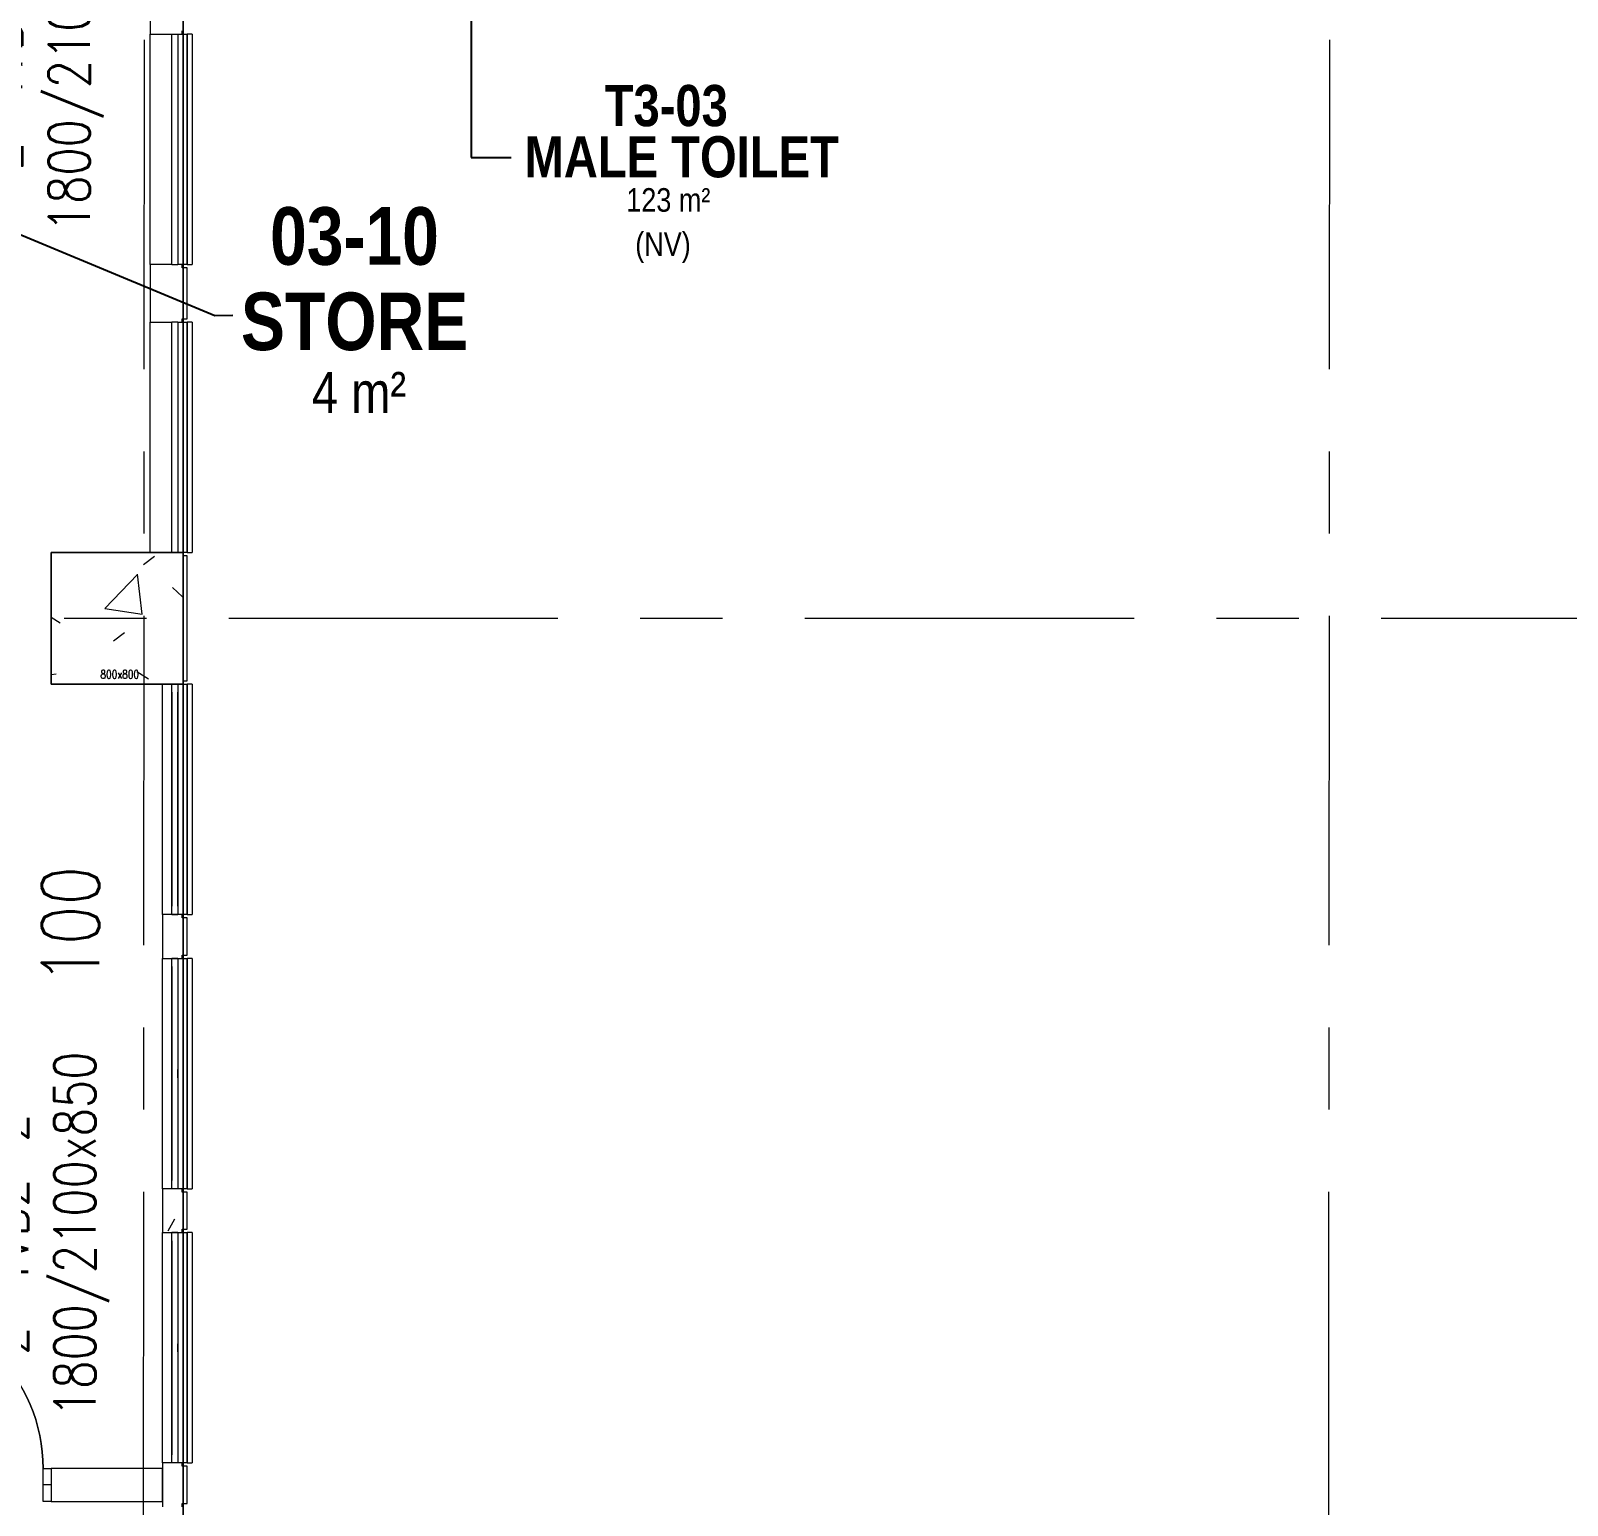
# Model space of a CAD drawing. Header units: millimetres. Extents: x -47219 to 440296, y -79832 to 7189.
# Drawn here: x 6157 to 15491, y -66215 to -57255 of the extents above; entities that cross this region are included whole.
import ezdxf

# ---------------------------------------------------------------- set-up
doc = ezdxf.new("R2010")
doc.units = ezdxf.units.MM
doc.linetypes.add('BLK_2 - 3RD STOREY  LOWER ROOF PLAN-archi clean_25 SEPT 2024$0$IDA - Grid Line', pattern=[3500, 2000, -500, 500, -500])
for name, color, linetype, lineweight in [('BLK_2 - 3RD STOREY  LOWER ROOF PLAN-archi clean_25 SEPT 2024$0$1599_DB_A_BLK2_HQ_R21-3RD STOREY 230517$0$A-_DOOR----_E', 8, 'Continuous', 9), ('BLK_2 - 3RD STOREY  LOWER ROOF PLAN-archi clean_25 SEPT 2024$0$1599_DB_A_BLK2_HQ_R21-3RD STOREY 230517$0$A-_GENM----_M', 8, 'Continuous', 9), ('BLK_2 - 3RD STOREY  LOWER ROOF PLAN-archi clean_25 SEPT 2024$0$1599_DB_A_BLK2_HQ_R21-3RD STOREY 230517$0$A-_WALL----_H-1', 8, 'Continuous', 9), ('BLK_2 - 3RD STOREY  LOWER ROOF PLAN-archi clean_25 SEPT 2024$0$1599_DB_A_BLK2_HQ_R21-3RD STOREY 230517$0$A-_WIND----_E', 8, 'Continuous', 9), ('BLK_2 - 3RD STOREY  LOWER ROOF PLAN-archi clean_25 SEPT 2024$0$1599_DB_A_BLK2_HQ_R21-3RD STOREY 230517$0$S-_COLN----_E', 8, 'Continuous', 9), ('BLK_2 - 3RD STOREY  LOWER ROOF PLAN-archi clean_25 SEPT 2024$0$A-_FLOR----_E', 8, 'Continuous', 9), ('BLK_2 - 3RD STOREY  LOWER ROOF PLAN-archi clean_25 SEPT 2024$0$A-_GENM----_M', 8, 'Continuous', 9), ('BLK_2 - 3RD STOREY  LOWER ROOF PLAN-archi clean_25 SEPT 2024$0$A-_WALL----_E', 8, 'Continuous', 9), ('BLK_2 - 3RD STOREY  LOWER ROOF PLAN-archi clean_25 SEPT 2024$0$A-_WALL----_E-1', 8, 'Continuous', 18), ('BLK_2 - 3RD STOREY  LOWER ROOF PLAN-archi clean_25 SEPT 2024$0$A-_WIND----_E', 8, 'Continuous', 9), ('BLK_2 - 3RD STOREY  LOWER ROOF PLAN-archi clean_25 SEPT 2024$0$S-_ANOTGRID_E-1', 8, 'BLK_2 - 3RD STOREY  LOWER ROOF PLAN-archi clean_25 SEPT 2024$0$IDA - Grid Line', 9), ('M-_SPRKPIEX_E-', 1, 'Continuous', 30), ('NW_BEAM AND COLUMN', 134, 'Continuous', 5), ('S-_LINE----_N-', 140, 'Continuous', 18), ('S-TEXT', 140, 'Continuous', 18)]:
    doc.layers.add(name, color=color, linetype=linetype, lineweight=lineweight)
doc.layers.add('M-_FIRESPRK_T-', color=7, linetype='Continuous')
doc.layers.add('ROOMNAME', color=7, linetype='Continuous')
doc.styles.add('BLK_2 - 3RD STOREY  LOWER ROOF PLAN_12 JUNE 2024$0$Arial Narrow_2', font='ARIALN.TTF', dxfattribs={"height": 375})
doc.styles.add('BLK_2 - 3RD STOREY  LOWER ROOF PLAN_12 JUNE 2024$0$Arial Narrow_B_1', font='ARIALNB.TTF', dxfattribs={"height": 500})
doc.styles.add('RomanS_3', font='romans__.ttf', dxfattribs={"width": 0.8, "height": 50})
doc.styles.add('RomanS_5', font='romans__.ttf', dxfattribs={"width": 0.8, "height": 250})
doc.styles.add('Simplex', font='SIMPLEX.shx', dxfattribs={"width": 0.8, "height": 2.5})
doc.styles.get("Standard").update_dxf_attribs({"font": 'arial.ttf'})
doc.dimstyles.new('ROOM', dxfattribs={"dimscale": 1000, "dimtxt": 0.18, "dimasz": 0.18, "dimexe": 0.18, "dimexo": 0.0625, "dimgap": 0.09, "dimtad": 0, "dimtih": 1, "dimtoh": 1, "dimdec": 0, "dimzin": 0, "dimdsep": 46, "dimtxsty": 'Standard', "dimblk": 'OBLIQUE', "dimcen": 0.09, "dimadec": 0, "dimazin": 0, "dimtfac": 1, "dimtdec": 0, "dimtofl": 0, "dimtmove": 0, "dimatfit": 3, "dimldrblk": 'DOT', "dimfxl": 1, "dimtolj": 1, "dimtzin": 0, "dimarcsym": 0})
pattern_1 = [(0, (-131307.08, -42727.71), (1016, 254), [83.82, -678.18, 83.82, -678.18, -4064]), (0, (-131307.08, -42727.71), (1016, 254), [-1524, 83.82, -1440.18, 83.82, -678.18, -1778]), (0, (-131307.08, -42727.71), (1016, 254), [-3810, 83.82, -424.18, 83.82, -1186.18]), (120, (-130926.08, -42600.71), (-727.9705, 752.8818), [83.82, -678.18, 83.82, -678.18, -4064]), (120, (-130926.08, -42600.71), (-727.9705, 752.8818), [-1524, 83.82, -1440.18, 83.82, -678.18, -1778]), (120, (-130926.08, -42600.71), (-727.9705, 752.8818), [-3810, 83.82, -424.18, 83.82, -1186.18]), (240, (-130799.08, -42092.71), (-288.0295, -1006.8818), [83.82, -678.18, 83.82, -678.18, -4064]), (240, (-130799.08, -42092.71), (-288.0295, -1006.8818), [-1524, 83.82, -1440.18, 83.82, -678.18, -1778]), (240, (-130799.08, -42092.71), (-288.0295, -1006.8818), [-3810, 83.82, -424.18, 83.82, -1186.18])]

# ---------------------------------------------------------------- blocks, each defined once
blk = doc.blocks.new('3rd Structure')
at = {"layer": 'NW_BEAM AND COLUMN', "color": 8}
for p, q in [((-21350, -79450), (-21350, -50650)), ((-21350, -50650), (-21350, -79450)), ((-22150, -64400), (-21350, -64400)), ((-22150, -65200), (-22150, -64400)), ((-21350, -64400), (-21350, -65200)), ((-21350, -65200), (-22150, -65200))]:
    blk.add_line(p, q, dxfattribs=at)
at = {"layer": 'S-TEXT', "color": 8, "char_height": 250, "width": 2959.115, "attachment_point": 2, "rotation": 90, "line_spacing_factor": 0.983083, "style": 'RomanS_5'}
for s, insert in [('2-4VB2-3\\P1800/2100x850', (-22576.3, -61343.4)), ('2-4VB2-2\\P1800/2100x850', (-22541.4, -68543.4))]:
    blk.add_mtext(s, dxfattribs=dict(at, insert=insert))
at = {"layer": 'S-TEXT', "color": 8, "insert": (-21851.4, -65115.6), "char_height": 50, "width": 313.287, "attachment_point": 1, "line_spacing_factor": 0.983083, "style": 'RomanS_3'}
blk.add_mtext('800x800', dxfattribs=at)
blk = doc.blocks.new('_Dot')
at = {"color": 0, "linetype": 'ByBlock', "lineweight": -2}
blk.add_line((-0.5, 0), (-1, 0), dxfattribs=at)
at = {"color": 0, "linetype": 'ByBlock', "const_width": 0.5}
blk.add_lwpolyline([(-0.25, 0, 1), (0.25, 0, 1)], format="xyb", close=True, dxfattribs=at)
blk = doc.blocks.new('_Oblique')
at = {"color": 0, "linetype": 'ByBlock', "lineweight": -2}
blk.add_line((-0.5, -0.5), (0.5, 0.5), dxfattribs=at)
blk = doc.blocks.new('BLK_2 - 3RD STOREY  LOWER ROOF PLAN-archi clean_25 SEPT 2024$0$1599_DB_A_BLK2_HQ_R21-3RD STOREY 230517$0$IDA - F - Single - Swing - 1100L X 2200H - B2-TD01-3240952-LINKVIEW_BLK2_3RD STOREY')
at = {"layer": 'BLK_2 - 3RD STOREY  LOWER ROOF PLAN-archi clean_25 SEPT 2024$0$1599_DB_A_BLK2_HQ_R21-3RD STOREY 230517$0$A-_DOOR----_E'}
for p, q in [((-550, 50), (-500, 50)), ((-500, 50), (-500, -50)), ((500, 50), (550, 50)), ((500, -50), (500, 50)), ((-500, -50), (-550, -50)), ((450, -50), (500, -50)), ((450, -1050), (450, -50)), ((500, -50), (500, -1050)), ((550, -50), (500, -50)), ((500, -1050), (450, -1050))]:
    blk.add_line(p, q, dxfattribs=at)
blk.add_arc((500, -50), 1000, 180, 270, dxfattribs=at)
blk = doc.blocks.new('BLK_2 - 3RD STOREY  LOWER ROOF PLAN-archi clean_25 SEPT 2024$0$1599_DB_A_BLK2_HQ_R21-3RD STOREY 230517$0$Wall Motif - Type 1-2680402-LINKVIEW_BLK2_3RD STOREY')
at = {"layer": 'BLK_2 - 3RD STOREY  LOWER ROOF PLAN-archi clean_25 SEPT 2024$0$1599_DB_A_BLK2_HQ_R21-3RD STOREY 230517$0$A-_GENM----_M'}
for p, q in [((-575, -75), (825, -75)), ((-575, -75), (-575, -105)), ((825, -105), (825, -75)), ((825, -105), (-575, -105))]:
    blk.add_line(p, q, dxfattribs=at)
blk = doc.blocks.new('BLK_2 - 3RD STOREY  LOWER ROOF PLAN-archi clean_25 SEPT 2024$0$1599_DB_A_BLK2_HQ_R21-3RD STOREY 230517$0$IDA - Casement w Top Hung - 2 Panels - 1400L X 1500H - B2-AW02-3436905-LINKVIEW_BLK2_3RD STOREY')
at = {"layer": 'BLK_2 - 3RD STOREY  LOWER ROOF PLAN-archi clean_25 SEPT 2024$0$1599_DB_A_BLK2_HQ_R21-3RD STOREY 230517$0$A-_WIND----_E'}
for p, q in [((-700, 17.5), (700, 17.5)), ((-700, 17.5), (-700, -17.5)), ((700, 17.5), (700, -17.5)), ((700, -17.5), (-700, -17.5))]:
    blk.add_line(p, q, dxfattribs=at)
blk = doc.blocks.new('BLK_2 - 3RD STOREY  LOWER ROOF PLAN-archi clean_25 SEPT 2024$0$1599_DB_A_BLK2_HQ_R21-3RD STOREY 230517$0$IDA - Casement w Top Hung - 2 Panels - 1400L X 1500H - B2-AW02-3436906-LINKVIEW_BLK2_3RD STOREY')
at = {"layer": 'BLK_2 - 3RD STOREY  LOWER ROOF PLAN-archi clean_25 SEPT 2024$0$1599_DB_A_BLK2_HQ_R21-3RD STOREY 230517$0$A-_WIND----_E'}
for p, q in [((-700, 17.5), (700, 17.5)), ((-700, 17.5), (-700, -17.5)), ((700, 17.5), (700, -17.5)), ((700, -17.5), (-700, -17.5))]:
    blk.add_line(p, q, dxfattribs=at)
blk = doc.blocks.new('BLK_2 - 3RD STOREY  LOWER ROOF PLAN-archi clean_25 SEPT 2024$0$IDA - Casement w Top Hung - 2 Panels - 1400L X 1500H - B2-AW02-3436905-BLK 2 3RD STOREY PLAN')
at = {"layer": 'BLK_2 - 3RD STOREY  LOWER ROOF PLAN-archi clean_25 SEPT 2024$0$A-_WIND----_E'}
for p, q in [((-700, 17.5), (700, 17.5)), ((-700, 17.5), (-700, -17.5)), ((-615, 17.5), (-650, 17.5)), ((-650, 17.5), (-25, 17.5)), ((-650, 17.5), (650, 17.5)), ((650, 17.5), (-650, 17.5)), ((-35, 17.5), (-615, 17.5)), ((-615, 17.5), (-60, 17.5)), ((0, 17.5), (-35, 17.5)), ((-24.9, 17.5), (25, 17.5)), ((35, 17.5), (0, 17.5)), ((25, 17.5), (650, 17.5)), ((615, 17.5), (35, 17.5)), ((60, 17.5), (615, 17.5)), ((650, 17.5), (615, 17.5)), ((700, 17.5), (700, -17.5)), ((700, -17.5), (-700, -17.5)), ((-650, -17.5), (-615, -17.5)), ((-25, -17.5), (-650, -17.5)), ((650, -17.5), (-650, -17.5)), ((650, -17.5), (-650, -17.5)), ((-615, -17.5), (-35, -17.5)), ((-60, -17.5), (-615, -17.5)), ((-35, -17.5), (0, -17.5)), ((-24.9, -17.5), (25, -17.5)), ((0, -17.5), (35, -17.5)), ((650, -17.5), (25, -17.5)), ((35, -17.5), (615, -17.5)), ((615, -17.5), (60, -17.5)), ((615, -17.5), (650, -17.5))]:
    blk.add_line(p, q, dxfattribs=at)
blk = doc.blocks.new('BLK_2 - 3RD STOREY  LOWER ROOF PLAN-archi clean_25 SEPT 2024$0$IDA - Casement w Top Hung - 2 Panels - 1400L X 1500H - B2-AW02-3436906-BLK 2 3RD STOREY PLAN')
at = {"layer": 'BLK_2 - 3RD STOREY  LOWER ROOF PLAN-archi clean_25 SEPT 2024$0$A-_WIND----_E'}
for p, q in [((-700, 17.5), (700, 17.5)), ((-700, 17.5), (-700, -17.5)), ((-650, 17.5), (-615, 17.5)), ((-650, 17.5), (-25, 17.5)), ((-650, 17.5), (650, 17.5)), ((-650, 17.5), (650, 17.5)), ((-615, 17.5), (-35, 17.5)), ((-615, 17.5), (-60, 17.5)), ((-35, 17.5), (0, 17.5)), ((25, 17.5), (-24.9, 17.5)), ((0, 17.5), (35, 17.5)), ((25, 17.5), (650, 17.5)), ((35, 17.5), (615, 17.5)), ((60, 17.5), (615, 17.5)), ((615, 17.5), (650, 17.5)), ((700, 17.5), (700, -17.5)), ((700, -17.5), (-700, -17.5)), ((-615, -17.5), (-650, -17.5)), ((-25, -17.5), (-650, -17.5)), ((650, -17.5), (-650, -17.5)), ((-650, -17.5), (650, -17.5)), ((-35, -17.5), (-615, -17.5)), ((-60, -17.5), (-615, -17.5)), ((0, -17.5), (-35, -17.5)), ((25, -17.5), (-24.9, -17.5)), ((35, -17.5), (0, -17.5)), ((650, -17.5), (25, -17.5)), ((615, -17.5), (35, -17.5)), ((615, -17.5), (60, -17.5)), ((650, -17.5), (615, -17.5))]:
    blk.add_line(p, q, dxfattribs=at)
blk = doc.blocks.new('BLK_2 - 3RD STOREY  LOWER ROOF PLAN-archi clean_25 SEPT 2024$0$Wall Motif - Type 1-2680402-BLK 2 3RD STOREY PLAN')
at = {"layer": 'BLK_2 - 3RD STOREY  LOWER ROOF PLAN-archi clean_25 SEPT 2024$0$A-_GENM----_M'}
for p, q in [((-575, -75), (825, -75)), ((-575, -75), (-575, -105)), ((-525, -75), (81.1, -75)), ((-481.1, -75), (125, -75)), ((-481.1, -75), (731.1, -75)), ((125, -75), (731.1, -75)), ((168.9, -75), (775, -75)), ((825, -105), (825, -75)), ((825, -105), (-575, -105)), ((81.1, -105), (-525, -105)), ((125, -105), (-481.1, -105)), ((731.1, -105), (-481.1, -105)), ((731.1, -105), (125, -105)), ((775, -105), (168.9, -105))]:
    blk.add_line(p, q, dxfattribs=at)
blk = doc.blocks.new('BLK_2 - 3RD STOREY  LOWER ROOF PLAN-archi clean_25 SEPT 2024$0$fds')
at = {"layer": 'BLK_2 - 3RD STOREY  LOWER ROOF PLAN-archi clean_25 SEPT 2024$0$1599_DB_A_BLK2_HQ_R21-3RD STOREY 230517$0$A-_DOOR----_E'}
for p, q in [((13654.1, -64400.4), (13604.1, -64400.4)), ((13654.1, -64600.4), (13654.1, -64400.4)), ((14704.1, -64400.4), (14654.1, -64400.4)), ((14654.1, -64400.4), (14654.1, -64600.4)), ((13604.1, -64600.4), (13654.1, -64600.4)), ((13654.1, -64600.4), (13654.1, -65600.4)), ((13704.1, -64600.4), (13654.1, -64600.4)), ((13704.1, -65600.4), (13704.1, -64600.4)), ((14654.1, -64600.4), (14704.1, -64600.4)), ((13654.1, -65600.4), (13704.1, -65600.4))]:
    blk.add_line(p, q, dxfattribs=at)
blk.add_arc((13654.1, -64600.4), 1000, 270, 0, dxfattribs=at)
at = {"layer": 'BLK_2 - 3RD STOREY  LOWER ROOF PLAN-archi clean_25 SEPT 2024$0$1599_DB_A_BLK2_HQ_R21-3RD STOREY 230517$0$S-_COLN----_E'}
for p, q in [((13604.1, -64600.4), (13604.1, -64400.4)), ((14703.4, -64600.4), (14703.4, -64400.4))]:
    blk.add_line(p, q, dxfattribs=at)
blk = doc.blocks.new('BLK_2 - 3RD STOREY  LOWER ROOF PLAN-archi clean_25 SEPT 2024$0$sdfsdf')
at = {"layer": 'BLK_2 - 3RD STOREY  LOWER ROOF PLAN-archi clean_25 SEPT 2024$0$1599_DB_A_BLK2_HQ_R21-3RD STOREY 230517$0$S-_COLN----_E'}
for p, q in [((-124361.4, -108685.4), (-124361.4, -108952.4)), ((-124303.6, -108685.4), (-124361.4, -108685.4)), ((-124241.4, -108685.4), (-124268.6, -108685.4)), ((-124211.4, -108685.4), (-124241.4, -108685.4)), ((-124241.4, -108705.4), (-124241.4, -108685.4)), ((-124211.4, -108705.4), (-124241.4, -108705.4)), ((-124236.4, -108705.4), (-124236.4, -108685.4)), ((-124236.4, -108705.4), (-124236.4, -108932.4)), ((-124211.4, -108932.4), (-124211.4, -108705.4))]:
    blk.add_line(p, q, dxfattribs=at)
blk.add_lwpolyline([(-124361.4, -108718.9), (-125036.4, -108718.9), (-125036.4, -108918.9), (-124361.4, -108918.9), (-124361.4, -108718.9), (-125036.4, -108718.9), (-125036.4, -108918.9), (-124361.4, -108918.9), (-124361.4, -108718.9), (-125036.4, -108718.9), (-125036.4, -108918.9), (-124361.4, -108918.9)], dxfattribs=at)
at = {"layer": 'BLK_2 - 3RD STOREY  LOWER ROOF PLAN-archi clean_25 SEPT 2024$0$A-_FLOR----_E'}
for p, q in [((-124236.4, -108705.4), (-124236.4, -108685.4)), ((-124236.4, -108952.4), (-124236.4, -108685.4)), ((-124236.4, -108932.4), (-124236.4, -108705.4)), ((-124236.4, -108952.4), (-124236.4, -108932.4))]:
    blk.add_line(p, q, dxfattribs=at)
at = {"layer": 'BLK_2 - 3RD STOREY  LOWER ROOF PLAN-archi clean_25 SEPT 2024$0$A-_WALL----_E'}
for p, q in [((-124241.4, -108685.4), (-124361.4, -108685.4)), ((-124211.4, -108685.4), (-124241.4, -108685.4)), ((-124236.4, -108705.4), (-124236.4, -108932.4))]:
    blk.add_line(p, q, dxfattribs=at)
at = {"layer": 'BLK_2 - 3RD STOREY  LOWER ROOF PLAN-archi clean_25 SEPT 2024$0$A-_WALL----_E-1'}
for p, q in [((-124241.4, -108685.4), (-124361.4, -108685.4)), ((-124361.4, -108685.4), (-124361.4, -108952.4)), ((-124241.4, -108705.4), (-124241.4, -108685.4)), ((-124211.4, -108705.4), (-124241.4, -108705.4)), ((-124211.4, -108932.4), (-124211.4, -108705.4)), ((-124241.4, -108952.4), (-124241.4, -108932.4)), ((-124241.4, -108932.4), (-124211.4, -108932.4))]:
    blk.add_line(p, q, dxfattribs=at)
at = {"xscale": -1, "rotation": 180}
blk.add_blockref('BLK_2 - 3RD STOREY  LOWER ROOF PLAN-archi clean_25 SEPT 2024$0$fds', (-139740.4, -173319.3), dxfattribs=at)
blk = doc.blocks.new('BLK_2 - 3RD STOREY  LOWER ROOF PLAN-archi clean_25 SEPT 2024')
at = {"layer": 'BLK_2 - 3RD STOREY  LOWER ROOF PLAN-archi clean_25 SEPT 2024$0$1599_DB_A_BLK2_HQ_R21-3RD STOREY 230517$0$A-_WALL----_H-1'}
h = blk.add_hatch(dxfattribs=at)
h.set_pattern_fill('FP_2', color=256, style=0, pattern_type=2)
h.set_pattern_definition(pattern_1)
h.paths.add_polyline_path([(-124268.6, -101752.4), (-124241.4, -101752.4), (-124241.4, -101732.4), (-124236.4, -101732.4), (-124237.9, -101422.4), (-124241.4, -101422.4), (-124241.4, -101402.4), (-124361.4, -101402.4), (-124361.4, -101752.4), (-124303.6, -101752.4)], flags=0)
h = blk.add_hatch(dxfattribs=at)
h.set_pattern_fill('FP_2', color=256, style=0, pattern_type=2)
h.set_pattern_definition(pattern_1)
h.paths.add_polyline_path([(-124241.4, -105619.4), (-124241.4, -105599.4), (-124236.4, -105599.4), (-124237.9, -105372.4), (-124241.4, -105372.4), (-124241.4, -105352.4), (-124361.4, -105352.4), (-124361.4, -105619.4), (-124268.6, -105619.4)], flags=0)
h = blk.add_hatch(dxfattribs=at)
h.set_pattern_fill('FP_2', color=256, style=0, pattern_type=2)
h.set_pattern_definition(pattern_1)
h.paths.add_polyline_path([(-124361.4, -107285.4), (-124241.4, -107285.4), (-124241.4, -107265.4), (-124236.4, -107265.4), (-124236.4, -107039.4), (-124241.4, -107039.4), (-124241.4, -107019.4), (-124361.4, -107019.4), (-124361.4, -107059.7)], flags=0)
h = blk.add_hatch(dxfattribs=at)
h.set_pattern_fill('FP_2', color=256, style=0, pattern_type=2)
h.set_pattern_definition(pattern_1)
h.paths.add_polyline_path([(-124241.4, -108952.4), (-124241.4, -108932.4), (-124236.4, -108932.4), (-124237.9, -108705.4), (-124241.4, -108705.4), (-124241.4, -108685.4), (-124361.4, -108685.4), (-124361.4, -108952.4), (-124268.6, -108952.4)], flags=0)
at = {"layer": 'BLK_2 - 3RD STOREY  LOWER ROOF PLAN-archi clean_25 SEPT 2024$0$A-_WALL----_E'}
h = blk.add_hatch(dxfattribs=at)
h.set_pattern_fill('FP_1', color=256, style=0, pattern_type=2)
h.set_pattern_definition([(50, (-131307.1, -42727.7), (1821.84, -159.39), [190.5, -2095.5]), (355, (-131307, -42727.7), (-352.43, 1910.57), [152.4, -1676.4]), (100.451, (-131155.3, -42741), (1469.426, 1751.166), [161.9, -1780.9]), (46.184, (-131307, -42219.7), (2710.79, -420.43), [285.75, -3143.25]), (96.636, (-131081.2, -42254.7), (2374.03, 2474.28), [242.85, -2671.35]), (351.184, (-131307, -42219.7), (2374.05, 2474.25), [228.6, -2514.6]), (21, (-131053.1, -42346.7), (1516.143, -1022.652), [190.5, -2095.5]), (326, (-131053, -42346.7), (618.02, 1841.88), [152.4, -1676.4]), (71.451, (-130926.7, -42432), (2134.17, 819.21), [161.9, -1780.9]), (37.5, (-131307.1, -42727.7), (30.886, 845.5504), [83.82, -1572.26, 83.82, -1617.98, -1682.75]), (37.5, (-131307.1, -42727.7), (30.886, 845.5504), [-3357.88, 83.82, -1598.93]), (7.5, (-131307.1, -42727.7), (668.197, 1001.806), [83.82, -886.46, 83.82, -1534.16, -641.35]), (7.5, (-131307.1, -42727.7), (668.197, 1001.806), [-2588.26, 83.82, -557.53]), (327.5, (-131873.5, -42727.7), (1355.909, -57.2896), [83.82, -551.18, 83.82, -1897.38, -2628.9]), (327.5, (-131873.5, -42727.7), (1355.909, -57.2896), [-2616.2, 83.82, -2545.08]), (317.5, (-132127.5, -42727.7), (1481.293, 254.266), [83.82, -741.68, 83.82, -1231.9, -1866.9]), (317.5, (-132127.5, -42727.7), (1481.293, 254.266), [-2141.22, 83.82, -1783.08])])
h.paths.add_polyline_path([(-124236.4, -103952.4), (-124236.4, -103152.4), (-125036.4, -103152.4), (-125036.4, -103952.4), (-124268.6, -103952.4)], flags=0)
h = blk.add_hatch(dxfattribs=at)
h.set_pattern_fill('FP_1', color=256, style=0, pattern_type=2)
h.set_pattern_definition([(50, (0, 0), (1821.841, -159.39), [190.5, -2095.5]), (355, (0, 0), (-352.428, 1910.567), [152.4, -1676.4]), (100.451, (151.8, -13.3), (1469.426, 1751.166), [161.9, -1780.9]), (46.184, (0, 508), (2710.79, -420.428), [285.75, -3143.25]), (96.636, (226, 473), (2374.026, 2474.276), [242.85, -2671.35]), (351.184, (0, 508), (2374.05, 2474.253), [228.6, -2514.6]), (21, (254, 381), (1516.143, -1022.652), [190.5, -2095.5]), (326, (254, 381), (618.02, 1841.88), [152.4, -1676.4]), (71.451, (380.3, 295.8), (2134.171, 819.212), [161.9, -1780.9]), (37.5, (0, 0), (30.886, 845.5504), [83.82, -1572.26, 83.82, -1617.98, -1682.75]), (37.5, (0, 0), (30.886, 845.5504), [-3357.88, 83.82, -1598.93]), (7.5, (0, 0), (668.1966, 1001.806), [83.82, -886.46, 83.82, -1534.16, -641.35]), (7.5, (0, 0), (668.1966, 1001.806), [-2588.26, 83.82, -557.53]), (327.5, (-566.4, 0), (1355.9093, -57.2896), [83.82, -551.18, 83.82, -1897.38, -2628.9]), (327.5, (-566.4, 0), (1355.9093, -57.2896), [-2616.2, 83.82, -2545.08]), (317.5, (-820.4, 0), (1481.293, 254.266), [83.82, -741.68, 83.82, -1231.9, -1866.9]), (317.5, (-820.4, 0), (1481.293, 254.266), [-2141.22, 83.82, -1783.08])])
h.paths.add_polyline_path([(-124804.6, -103952.4), (-124236.4, -103952.4), (-124236.4, -103152.4), (-125036.4, -103152.4), (-125036.4, -103952.4)])
for p, q in [((-124436.4, -99427.4), (-124436.4, -100002.4)), ((-124436.4, -101402.4), (-124436.4, -100002.4)), ((-124436.4, -100002.4), (-124303.6, -100002.4)), ((-124268.6, -100002.4), (-124241.4, -100002.4)), ((-124241.4, -100002.4), (-124241.4, -99982.4)), ((-124241.4, -100002.4), (-124211.4, -100002.4)), ((-124236.4, -100002.4), (-124236.4, -99982.4)), ((-124211.4, -100002.4), (-124211.4, -101402.4)), ((-124436.4, -101402.4), (-124436.4, -101752.4)), ((-124303.6, -101402.4), (-124436.4, -101402.4)), ((-124241.4, -101402.4), (-124268.6, -101402.4)), ((-124211.4, -101402.4), (-124241.4, -101402.4)), ((-124241.4, -101422.4), (-124241.4, -101402.4)), ((-124211.4, -101422.4), (-124241.4, -101422.4)), ((-124236.4, -101422.4), (-124236.4, -101402.4)), ((-124236.4, -101422.4), (-124236.4, -101732.4)), ((-124211.4, -101732.4), (-124211.4, -101422.4)), ((-124241.4, -101732.4), (-124211.4, -101732.4)), ((-124241.4, -101752.4), (-124241.4, -101732.4)), ((-124236.4, -101752.4), (-124236.4, -101732.4)), ((-124436.4, -103152.4), (-124436.4, -101752.4)), ((-124436.4, -101752.4), (-124303.6, -101752.4)), ((-124268.6, -101752.4), (-124241.4, -101752.4)), ((-124241.4, -101752.4), (-124211.4, -101752.4)), ((-124211.4, -101752.4), (-124211.4, -103152.4)), ((-125036.4, -103152.4), (-125036.4, -103952.4)), ((-124303.6, -103152.4), (-125036.4, -103152.4)), ((-124236.4, -103152.4), (-125036.4, -103152.4)), ((-125036.4, -103152.4), (-125036.4, -103952.4)), ((-124236.4, -103152.4), (-124268.6, -103152.4)), ((-124211.4, -103152.4), (-124236.4, -103152.4)), ((-124236.4, -103172.4), (-124236.4, -103152.4)), ((-124236.4, -103952.4), (-124236.4, -103152.4)), ((-124236.4, -103952.4), (-124236.4, -103152.4)), ((-124236.4, -103172.4), (-124236.4, -103932.4)), ((-124211.4, -103172.4), (-124236.4, -103172.4)), ((-124236.4, -103932.4), (-124236.4, -103172.4)), ((-124236.4, -103932.4), (-124236.4, -103172.4)), ((-124236.4, -103172.4), (-124236.4, -103932.4)), ((-124211.4, -103932.4), (-124211.4, -103172.4)), ((-124211.4, -103932.4), (-124211.4, -103172.4)), ((-125036.4, -103952.4), (-124303.6, -103952.4)), ((-125036.4, -103952.4), (-124236.4, -103952.4)), ((-124361.4, -105352.4), (-124361.4, -103952.4)), ((-124361.4, -105352.4), (-124361.4, -103952.4)), ((-124361.4, -103952.4), (-124211.4, -103952.4)), ((-124268.6, -103952.4), (-124236.4, -103952.4)), ((-124236.4, -103932.4), (-124211.4, -103932.4)), ((-124236.4, -103952.4), (-124236.4, -103932.4)), ((-124236.4, -103952.4), (-124236.4, -103932.4)), ((-124236.4, -103932.4), (-124211.4, -103932.4)), ((-124236.4, -103952.4), (-124211.4, -103952.4)), ((-124211.4, -103952.4), (-124211.4, -105352.4)), ((-124211.4, -103952.4), (-124211.4, -105352.4)), ((-124361.4, -105352.4), (-124361.4, -105619.4)), ((-124303.6, -105352.4), (-124361.4, -105352.4)), ((-124241.4, -105352.4), (-124361.4, -105352.4)), ((-124361.4, -105352.4), (-124361.4, -105619.4)), ((-124241.4, -105352.4), (-124361.4, -105352.4)), ((-124241.4, -105352.4), (-124268.6, -105352.4)), ((-124211.4, -105352.4), (-124241.4, -105352.4)), ((-124241.4, -105372.4), (-124241.4, -105352.4)), ((-124241.4, -105372.4), (-124241.4, -105352.4)), ((-124211.4, -105352.4), (-124241.4, -105352.4)), ((-124211.4, -105372.4), (-124241.4, -105372.4)), ((-124211.4, -105372.4), (-124241.4, -105372.4)), ((-124236.4, -105372.4), (-124236.4, -105352.4)), ((-124236.4, -105619.4), (-124236.4, -105352.4)), ((-124236.4, -105372.4), (-124236.4, -105352.4)), ((-124236.4, -105372.4), (-124236.4, -105599.4)), ((-124236.4, -105599.4), (-124236.4, -105372.4)), ((-124236.4, -105372.4), (-124236.4, -105599.4)), ((-124211.4, -105599.4), (-124211.4, -105372.4)), ((-124211.4, -105599.4), (-124211.4, -105372.4)), ((-124361.4, -107019.4), (-124361.4, -105619.4)), ((-124361.4, -105619.4), (-124303.6, -105619.4)), ((-124361.4, -105619.4), (-124241.4, -105619.4)), ((-124361.4, -107019.4), (-124361.4, -105619.4)), ((-124361.4, -105619.4), (-124241.4, -105619.4)), ((-124268.6, -105619.4), (-124241.4, -105619.4)), ((-124241.4, -105599.4), (-124211.4, -105599.4)), ((-124241.4, -105619.4), (-124241.4, -105599.4)), ((-124241.4, -105619.4), (-124241.4, -105599.4)), ((-124241.4, -105599.4), (-124211.4, -105599.4)), ((-124241.4, -105619.4), (-124211.4, -105619.4)), ((-124241.4, -105619.4), (-124211.4, -105619.4)), ((-124236.4, -105619.4), (-124236.4, -105599.4)), ((-124236.4, -105619.4), (-124236.4, -105599.4)), ((-124211.4, -105619.4), (-124211.4, -107019.4)), ((-124211.4, -105619.4), (-124211.4, -107019.4)), ((-124361.4, -107019.4), (-124361.4, -107285.4)), ((-124303.6, -107019.4), (-124361.4, -107019.4)), ((-124241.4, -107019.4), (-124361.4, -107019.4)), ((-124361.4, -107019.4), (-124361.4, -107285.4)), ((-124241.4, -107019.4), (-124361.4, -107019.4)), ((-124241.4, -107019.4), (-124268.6, -107019.4)), ((-124211.4, -107019.4), (-124241.4, -107019.4)), ((-124241.4, -107039.4), (-124241.4, -107019.4)), ((-124241.4, -107039.4), (-124241.4, -107019.4)), ((-124211.4, -107019.4), (-124241.4, -107019.4)), ((-124211.4, -107039.4), (-124241.4, -107039.4)), ((-124211.4, -107039.4), (-124241.4, -107039.4)), ((-124236.4, -107039.4), (-124236.4, -107019.4)), ((-124236.4, -107285.4), (-124236.4, -107019.4)), ((-124236.4, -107039.4), (-124236.4, -107019.4)), ((-124236.4, -107039.4), (-124236.4, -107265.4)), ((-124236.4, -107265.4), (-124236.4, -107039.4)), ((-124236.4, -107039.4), (-124236.4, -107265.4)), ((-124211.4, -107265.4), (-124211.4, -107039.4)), ((-124211.4, -107265.4), (-124211.4, -107039.4)), ((-124361.4, -108685.4), (-124361.4, -107285.4)), ((-124361.4, -107285.4), (-124303.6, -107285.4)), ((-124361.4, -107285.4), (-124241.4, -107285.4)), ((-124361.4, -108685.4), (-124361.4, -107285.4)), ((-124361.4, -107285.4), (-124241.4, -107285.4)), ((-124268.6, -107285.4), (-124241.4, -107285.4)), ((-124241.4, -107265.4), (-124211.4, -107265.4)), ((-124241.4, -107285.4), (-124241.4, -107265.4)), ((-124241.4, -107285.4), (-124241.4, -107265.4)), ((-124241.4, -107265.4), (-124211.4, -107265.4)), ((-124241.4, -107285.4), (-124211.4, -107285.4)), ((-124241.4, -107285.4), (-124211.4, -107285.4)), ((-124236.4, -107285.4), (-124236.4, -107265.4)), ((-124236.4, -107285.4), (-124236.4, -107265.4)), ((-124211.4, -107285.4), (-124211.4, -108685.4)), ((-124211.4, -107285.4), (-124211.4, -108685.4))]:
    blk.add_line(p, q, dxfattribs=at)
at = {"layer": 'BLK_2 - 3RD STOREY  LOWER ROOF PLAN-archi clean_25 SEPT 2024$0$S-_ANOTGRID_E-1'}
for p, q in [((-124434.4, -37038.2), (-124486.4, -122559.3)), ((-117234.4, -37038.2), (-117286.4, -122559.3)), ((-141458.5, -103552.4), (-96554.5, -103552.4))]:
    blk.add_line(p, q, dxfattribs=at)
at = {"layer": 'BLK_2 - 3RD STOREY  LOWER ROOF PLAN-archi clean_25 SEPT 2024$0$A-_WALL----_E'}
blk.add_blockref('BLK_2 - 3RD STOREY  LOWER ROOF PLAN-archi clean_25 SEPT 2024$0$sdfsdf', (0, 0), dxfattribs=at)
for name, p, rotation in [('BLK_2 - 3RD STOREY  LOWER ROOF PLAN-archi clean_25 SEPT 2024$0$1599_DB_A_BLK2_HQ_R21-3RD STOREY 230517$0$IDA - Casement w Top Hung - 2 Panels - 1400L X 1500H - B2-AW02-3436905-LINKVIEW_BLK2_3RD STOREY', (-124286.1, -100702.4), 90), ('BLK_2 - 3RD STOREY  LOWER ROOF PLAN-archi clean_25 SEPT 2024$0$1599_DB_A_BLK2_HQ_R21-3RD STOREY 230517$0$Wall Motif - Type 1-2680402-LINKVIEW_BLK2_3RD STOREY', (-124286.4, -100827.4), 90), ('BLK_2 - 3RD STOREY  LOWER ROOF PLAN-archi clean_25 SEPT 2024$0$1599_DB_A_BLK2_HQ_R21-3RD STOREY 230517$0$IDA - Casement w Top Hung - 2 Panels - 1400L X 1500H - B2-AW02-3436906-LINKVIEW_BLK2_3RD STOREY', (-124286.1, -102452.4), 270), ('BLK_2 - 3RD STOREY  LOWER ROOF PLAN-archi clean_25 SEPT 2024$0$1599_DB_A_BLK2_HQ_R21-3RD STOREY 230517$0$Wall Motif - Type 1-2680402-LINKVIEW_BLK2_3RD STOREY', (-124286.4, -102577.4), 90), ('BLK_2 - 3RD STOREY  LOWER ROOF PLAN-archi clean_25 SEPT 2024$0$1599_DB_A_BLK2_HQ_R21-3RD STOREY 230517$0$IDA - Casement w Top Hung - 2 Panels - 1400L X 1500H - B2-AW02-3436905-LINKVIEW_BLK2_3RD STOREY', (-124286.1, -104652.4), 90), ('BLK_2 - 3RD STOREY  LOWER ROOF PLAN-archi clean_25 SEPT 2024$0$IDA - Casement w Top Hung - 2 Panels - 1400L X 1500H - B2-AW02-3436905-BLK 2 3RD STOREY PLAN', (-124286.1, -104652.4), 90), ('BLK_2 - 3RD STOREY  LOWER ROOF PLAN-archi clean_25 SEPT 2024$0$1599_DB_A_BLK2_HQ_R21-3RD STOREY 230517$0$Wall Motif - Type 1-2680402-LINKVIEW_BLK2_3RD STOREY', (-124286.4, -104777.4), 90), ('BLK_2 - 3RD STOREY  LOWER ROOF PLAN-archi clean_25 SEPT 2024$0$Wall Motif - Type 1-2680402-BLK 2 3RD STOREY PLAN', (-124286.4, -104777.4), 90), ('BLK_2 - 3RD STOREY  LOWER ROOF PLAN-archi clean_25 SEPT 2024$0$1599_DB_A_BLK2_HQ_R21-3RD STOREY 230517$0$IDA - Casement w Top Hung - 2 Panels - 1400L X 1500H - B2-AW02-3436906-LINKVIEW_BLK2_3RD STOREY', (-124286.1, -106319.4), 270), ('BLK_2 - 3RD STOREY  LOWER ROOF PLAN-archi clean_25 SEPT 2024$0$IDA - Casement w Top Hung - 2 Panels - 1400L X 1500H - B2-AW02-3436906-BLK 2 3RD STOREY PLAN', (-124286.1, -106319.4), 270), ('BLK_2 - 3RD STOREY  LOWER ROOF PLAN-archi clean_25 SEPT 2024$0$1599_DB_A_BLK2_HQ_R21-3RD STOREY 230517$0$Wall Motif - Type 1-2680402-LINKVIEW_BLK2_3RD STOREY', (-124286.4, -106444.4), 90), ('BLK_2 - 3RD STOREY  LOWER ROOF PLAN-archi clean_25 SEPT 2024$0$Wall Motif - Type 1-2680402-BLK 2 3RD STOREY PLAN', (-124286.4, -106444.4), 90), ('BLK_2 - 3RD STOREY  LOWER ROOF PLAN-archi clean_25 SEPT 2024$0$1599_DB_A_BLK2_HQ_R21-3RD STOREY 230517$0$IDA - Casement w Top Hung - 2 Panels - 1400L X 1500H - B2-AW02-3436906-LINKVIEW_BLK2_3RD STOREY', (-124286.1, -107985.4), 270), ('BLK_2 - 3RD STOREY  LOWER ROOF PLAN-archi clean_25 SEPT 2024$0$IDA - Casement w Top Hung - 2 Panels - 1400L X 1500H - B2-AW02-3436906-BLK 2 3RD STOREY PLAN', (-124286.1, -107985.4), 270), ('BLK_2 - 3RD STOREY  LOWER ROOF PLAN-archi clean_25 SEPT 2024$0$1599_DB_A_BLK2_HQ_R21-3RD STOREY 230517$0$Wall Motif - Type 1-2680402-LINKVIEW_BLK2_3RD STOREY', (-124286.4, -108110.4), 90), ('BLK_2 - 3RD STOREY  LOWER ROOF PLAN-archi clean_25 SEPT 2024$0$Wall Motif - Type 1-2680402-BLK 2 3RD STOREY PLAN', (-124286.4, -108110.4), 90), ('BLK_2 - 3RD STOREY  LOWER ROOF PLAN-archi clean_25 SEPT 2024$0$1599_DB_A_BLK2_HQ_R21-3RD STOREY 230517$0$IDA - F - Single - Swing - 1100L X 2200H - B2-TD01-3240952-LINKVIEW_BLK2_3RD STOREY', (-125586.4, -108768.9), 180)]:
    blk.add_blockref(name, p, dxfattribs=dict(at, rotation=rotation))

msp = doc.modelspace()

# ---------------------------------------------------------------- block references
at = {"layer": 'M-_SPRKPIEX_E-'}
msp.add_blockref('BLK_2 - 3RD STOREY  LOWER ROOF PLAN-archi clean_25 SEPT 2024', (131318.5, 42727.7), dxfattribs=at)
at = {"layer": 'S-_LINE----_N-'}
msp.add_blockref('3rd Structure', (28432.1, 3975.3), dxfattribs=at)

# ---------------------------------------------------------------- texts
at = {"layer": 'M-_FIRESPRK_T-', "style": 'Simplex', "width": 0.8}
msp.add_text('100', height=350, rotation=90, dxfattribs=at).set_placement((6573.6, -63049.8))
at = {"layer": 'ROOMNAME', "attachment_point": 1}
for s, insert, char_height, width, style in [('T3-03', (9643.7, -57584.3), 250, 2117.027, 'BLK_2 - 3RD STOREY  LOWER ROOF PLAN_12 JUNE 2024$0$Arial Narrow_B_1'), ('MALE TOILET', (9156.9, -57895.5), 250, 2117.027, 'BLK_2 - 3RD STOREY  LOWER ROOF PLAN_12 JUNE 2024$0$Arial Narrow_B_1'), ('123 m²', (9774.7, -58211.2), 143.28, 585.194, 'BLK_2 - 3RD STOREY  LOWER ROOF PLAN_12 JUNE 2024$0$Arial Narrow_2'), ('03-10', (7611.2, -58326.8), 350, 3693.831, 'BLK_2 - 3RD STOREY  LOWER ROOF PLAN_12 JUNE 2024$0$Arial Narrow_B_1'), ('(NV)', (9829.3, -58479.3), 143.28, 585.194, 'BLK_2 - 3RD STOREY  LOWER ROOF PLAN_12 JUNE 2024$0$Arial Narrow_2'), ('STORE', (7434.1, -58845.6), 350, 3693.831, 'BLK_2 - 3RD STOREY  LOWER ROOF PLAN_12 JUNE 2024$0$Arial Narrow_B_1'), ('4 m²', (7864.6, -59327.4), 250, 1021.059, 'BLK_2 - 3RD STOREY  LOWER ROOF PLAN_12 JUNE 2024$0$Arial Narrow_2')]:
    msp.add_mtext(s, dxfattribs=dict(at, insert=insert, char_height=char_height, width=width, style=style))

# ---------------------------------------------------------------- leaders
at = {"layer": 'ROOMNAME'}
msp.add_leader([(8832.8, -56103), (8832.8, -58025.3), (9074.9, -58025.3)], dimstyle='ROOM', override={"dimgap": 0.09, "dimtad": 0}, dxfattribs=at)
msp.add_leader([(4397, -57785.6), (7274.5, -58985.1), (7384.9, -58982.2)], dimstyle='ROOM', dxfattribs=at)

doc.saveas('drawing.dxf')
